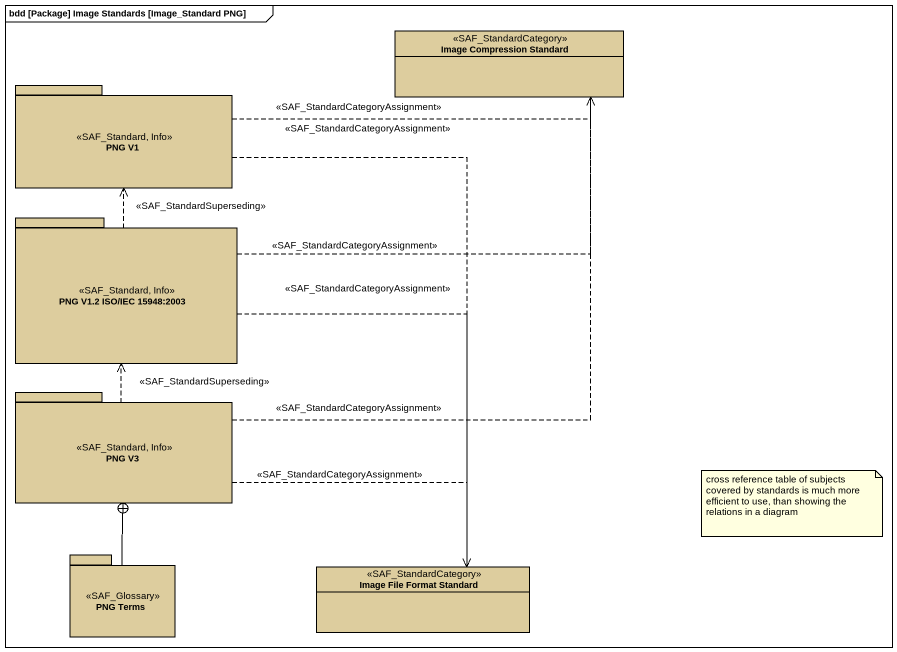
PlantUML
@startuml
mainframe bdd [Package] Image Standards [Image_Standard PNG]
hide circle
hide empty members
class "Image Compression Standard" as Image_Compression_Standard <<SAF_StandardCategory>> #DDCD9E
package "PNG V1" as PNG_V1 <<SAF_Standard, Info>> #DDCD9E {
}
package "PNG V1.2 ISO/IEC 15948:2003" as PNG_V1_2_ISO_IEC_15948_2003 <<SAF_Standard, Info>> #DDCD9E {
}
package "PNG V3" as PNG_V3 <<SAF_Standard, Info>> #DDCD9E {
}
package "PNG Terms" as PNG_Terms <<SAF_Glossary>> #DDCD9E {
}
class "Image File Format Standard" as Image_File_Format_Standard <<SAF_StandardCategory>> #DDCD9E
PNG_V1 .right.> Image_Compression_Standard : <<SAF_StandardCategoryAssignment>>
PNG_V1 ..> Image_File_Format_Standard : <<SAF_StandardCategoryAssignment>>
PNG_V1_2_ISO_IEC_15948_2003 .right.> Image_Compression_Standard : <<SAF_StandardCategoryAssignment>>
PNG_V1_2_ISO_IEC_15948_2003 .up.> PNG_V1 : <<SAF_StandardSuperseding>>
PNG_V1_2_ISO_IEC_15948_2003 ..> Image_File_Format_Standard : <<SAF_StandardCategoryAssignment>>
PNG_V3 .up.> Image_Compression_Standard : <<SAF_StandardCategoryAssignment>>
PNG_V3 .up.> PNG_V1_2_ISO_IEC_15948_2003 : <<SAF_StandardSuperseding>>
PNG_V3 .right.> Image_File_Format_Standard : <<SAF_StandardCategoryAssignment>>
PNG_Terms -up-+ PNG_V3
note as N1
  cross reference table of subjects covered by standards is much more efficient to use, than showing the relations in a diagram
end note
@enduml
